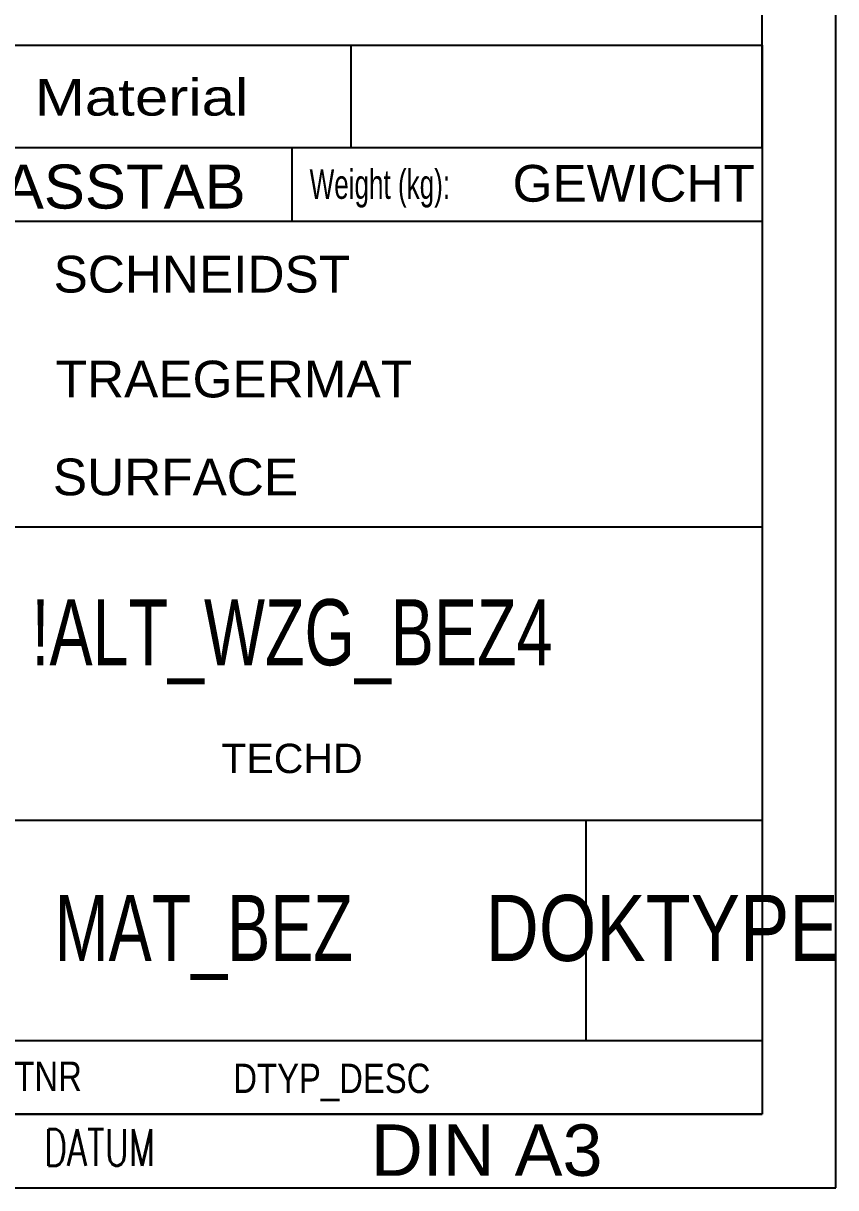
# Model space of a CAD drawing. Header units: millimetres. Extents: x -5 to 415, y -5 to 292.
# Drawn here: x 359.7 to 415, y -5 to 74.3 of the extents above; entities that cross this region are included whole.
import ezdxf
from ezdxf.enums import TextEntityAlignment as Align

# ---------------------------------------------------------------- set-up
doc = ezdxf.new("R2010")
doc.units = ezdxf.units.MM
doc.header["$LTSCALE"] = 2
doc.layers.add('FRAME51', color=7, linetype='Continuous')
doc.styles.add('Arial', font='arial.ttf')
doc.styles.add('SIMPLEX', font='simplex.shx', dxfattribs={"width": 0.8})

msp = doc.modelspace()

# ---------------------------------------------------------------- linework, layer by layer
at = {"layer": 'FRAME51', "color": 4, "linetype": 'Continuous'}
for p, q in [((232, 72.8), (410, 72.8)), ((410, 65.8), (410, 0)), ((232, 0), (410, 0))]:
    msp.add_line(p, q, dxfattribs=at)
at = {"layer": 'FRAME51', "color": 7, "linetype": 'Continuous'}
msp.add_line((382, 72.8), (382, 65.8), dxfattribs=at)
at = {"layer": 'FRAME51'}
for p, q in [((410, 72.8), (410, 0)), ((410, 65.8), (232, 65.8)), ((378, 65.8), (378, 60.8)), ((410, 60.8), (340, 60.8)), ((330, 40), (410, 40)), ((330, 40), (410, 40)), ((410, 20), (340, 20)), ((398, 20), (398, 5)), ((410, 5), (232, 5)), ((410, 0), (232, 0))]:
    msp.add_line(p, q, dxfattribs=at)
at = {"layer": 'FRAME51', "color": 4}
for p in [(410, 65.8), (232, 0)]:
    msp.add_line(p, (410, 0), dxfattribs=at)
at = {"layer": 'FRAME51', "color": 7, "linetype": 'Continuous'}
msp.add_lwpolyline([(415, -5), (415, 292), (-5, 292), (-5, -5)], close=True, dxfattribs=at)
at = {"layer": 'FRAME51', "color": 4}
msp.add_lwpolyline([(410, 65.8), (410, 287), (0, 287), (0, 0), (232, 0)], dxfattribs=at)

# ---------------------------------------------------------------- texts
at = {"layer": 'FRAME51', "color": 5, "linetype": 'Continuous', "style": 'Arial'}
for s, height, width, p, p2 in [('Material', 2.5, 1.169842, (360.5, 68), (375.031, 68)), ('Weight (kg):', 2, 0.634797, (379.2, 62.33), (388.76, 62.33))]:
    msp.add_text(s, height=height, dxfattribs=dict(at, width=width)).set_placement(p, p2, align=Align.FIT)
at = {"layer": 'FRAME51', "style": 'Arial'}
msp.add_text('DIN A3', height=3.5, dxfattribs=at).set_placement((383.371, -4.191))
at = {"layer": 'FRAME51', "color": 4, "style": 'Arial'}
for tag, height, p in [('MASSTAB', 3, (364.839, 61.668)), ('GEWICHT', 2.5, (401.256, 62.139)), ('TECHD', 2, (378, 23.231))]:
    msp.add_attdef(tag, text='', height=height, dxfattribs=at).set_placement(p, align=Align.CENTER)
for tag, p in [('SCHNEIDST', (361.776, 55.952)), ('TRAEGERMAT', (361.918, 48.811)), ('SURFACE', (361.729, 42.146))]:
    msp.add_attdef(tag, p, '', height=2.5, dxfattribs=at)
for tag, width, p in [('!ALT_WZG_BEZ4', 0.7, (378, 30.572)), ('MAT_BEZ', 0.7, (372, 10.438)), ('MAT_BEZ', 0.7, (372, 10.438)), ('DOKTYPE', 0.8, (403.182, 10.438))]:
    msp.add_attdef(tag, text='', height=4.5, dxfattribs=dict(at, width=width)).set_placement(p, align=Align.CENTER)
at = {"layer": 'FRAME51', "color": 4, "style": 'Arial', "width": 0.8}
for tag, p in [('MATNR', (355.755, 1.586)), ('DTYP_DESC', (374.007, 1.448))]:
    msp.add_attdef(tag, p, '', height=2, dxfattribs=at)
at = {"layer": 'FRAME51', "style": 'SIMPLEX', "width": 0.7}
msp.add_attdef('DATUM', (361.127, -3.521), '', height=2.5, dxfattribs=at)

doc.saveas('drawing.dxf')
